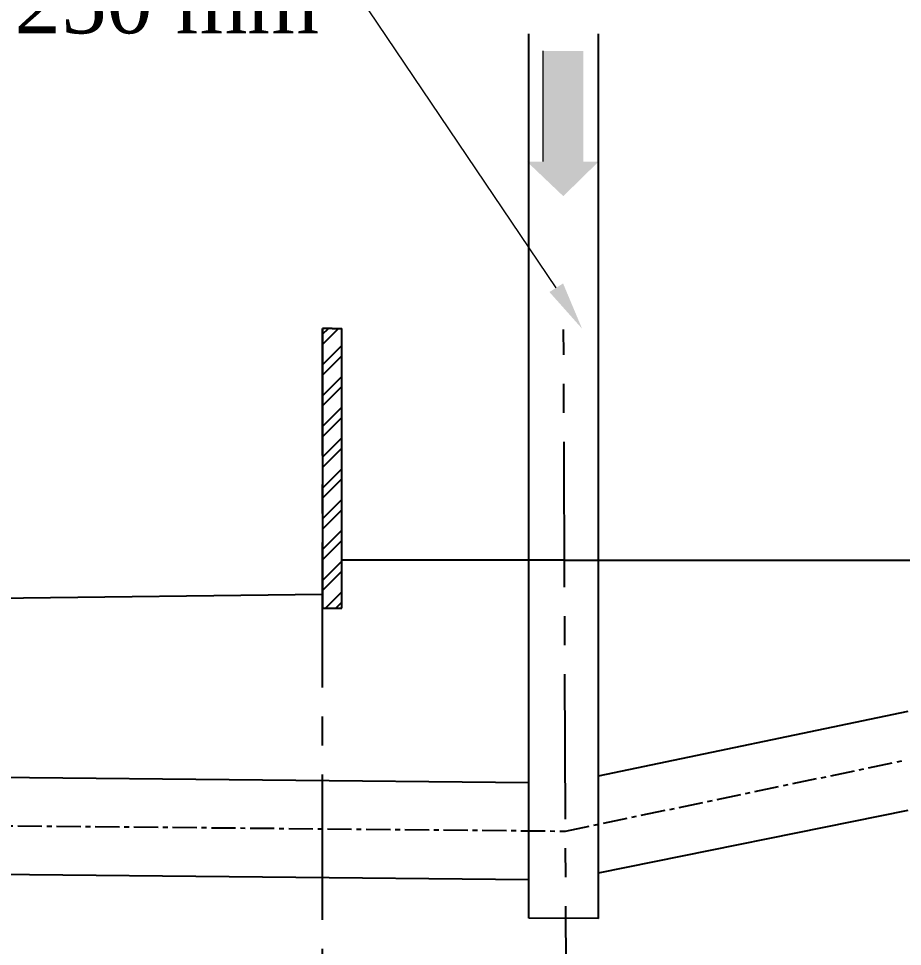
# Model space of a CAD drawing. Header units: inches. Extents: x 1824 to 2531, y 1185 to 2290.
# Drawn here: x 2130.43 to 2176.1, y 1250.8 to 1298.76 of the extents above; entities that cross this region are included whole.
import ezdxf

# ---------------------------------------------------------------- set-up
doc = ezdxf.new("R2010")
doc.units = ezdxf.units.IN
doc.header["$MEASUREMENT"] = 0
doc.linetypes.add('CENTER', pattern=[2, 1.25, -0.25, 0.25, -0.25])
for name, color, linetype in [('4', 85, 'Continuous'), ('CON3', 5, 'Continuous'), ('KHRRBA', 6, 'Continuous')]:
    doc.layers.add(name, color=color, linetype=linetype)
doc.styles.add('ROMANTIC', font='times.ttf')

msp = doc.modelspace()

# ---------------------------------------------------------------- hatches: boundary and pattern name
at = {"lineweight": 0}
msp.add_hatch(color=5, dxfattribs=at).paths.add_polyline_path([(2159.617, 1297.08), (2157.535, 1297.08), (2157.535, 1291.361), (2156.695, 1291.366), (2158.576, 1289.576), (2160.397, 1291.361), (2159.617, 1291.361)])
h = msp.add_hatch()
h.set_pattern_fill('ANSI32', color=5, scale=3)
h.set_pattern_definition([(45, (-1245.4414, 2482.4597), (-0.79549513, 0.79549513), []), (45, (-1244.9111, 2482.4597), (-0.79549513, 0.79549513), [])])
h.paths.add_polyline_path([(2147.141, 1282.742), (2146.641, 1282.742), (2146.641, 1268.276), (2147.141, 1268.276)])
h.paths.add_polyline_path([(2146.641, 1282.742), (2146.141, 1282.742), (2146.141, 1279.742), (2146.141, 1268.276), (2146.641, 1268.276)])

# ---------------------------------------------------------------- linework, layer by layer
at = {"color": 5, "lineweight": 0}
for p, q in [((2158.212, 1284.843), (2145.332, 1303.938)), ((2157.535, 1291.361), (2157.535, 1297.08)), ((2157.535, 1291.361), (2157.535, 1297.08))]:
    msp.add_line(p, q, dxfattribs=at)
at = {"color": 5}
for p, q in [((2146.641, 1282.742), (2146.141, 1282.742)), ((2146.141, 1282.742), (2146.141, 1279.742)), ((2146.641, 1282.742), (2147.141, 1282.742)), ((2147.141, 1268.276), (2147.141, 1282.742)), ((2146.141, 1279.742), (2146.141, 1268.276)), ((2146.141, 1268.276), (2147.141, 1268.276)), ((2160.391, 1259.614), (2176.391, 1262.959)), ((2122.391, 1259.607), (2156.791, 1259.275)), ((2160.391, 1254.599), (2176.391, 1257.838)), ((2122.391, 1254.607), (2156.791, 1254.257)), ((2122.391, 1254.607), (2156.791, 1254.257))]:
    msp.add_line(p, q, dxfattribs=at)
at = {"color": 3}
for p, q in [((2158.637, 1270.757), (2147.141, 1270.757)), ((2158.637, 1270.757), (2189.989, 1270.757)), ((2122.391, 1268.707), (2146.141, 1269.007))]:
    msp.add_line(p, q, dxfattribs=at)
at = {"color": 1, "linetype": 'CENTER'}
for p, q in [((2158.692, 1256.757), (2176.141, 1260.405)), ((2122.391, 1257.107), (2158.692, 1256.757))]:
    msp.add_line(p, q, dxfattribs=at)
at = {"color": 5, "lineweight": 0}
msp.add_solid([(2158.565, 1285.065), (2159.545, 1282.728), (2157.86, 1284.621)], dxfattribs=at)
at = {"layer": '4', "linetype": 'CENTER', "ltscale": 6}
for p, q in [((2146.141, 1216.178), (2146.141, 1282.742)), ((2158.875, 1209.374), (2158.591, 1282.693))]:
    msp.add_line(p, q, dxfattribs=at)
at = {"layer": 'CON3', "color": 84}
for p, q in [((2156.791, 1252.257), (2156.791, 1297.974)), ((2160.391, 1252.238), (2160.391, 1297.974)), ((2160.391, 1252.238), (2156.791, 1252.257))]:
    msp.add_line(p, q, dxfattribs=at)

# ---------------------------------------------------------------- texts
at = {"layer": 'KHRRBA', "color": 0, "linetype": 'Continuous', "style": 'ROMANTIC'}
msp.add_text('      250 mm', height=3.15, dxfattribs=at).set_placement((2123.087, 1297.993))

doc.saveas('drawing.dxf')
